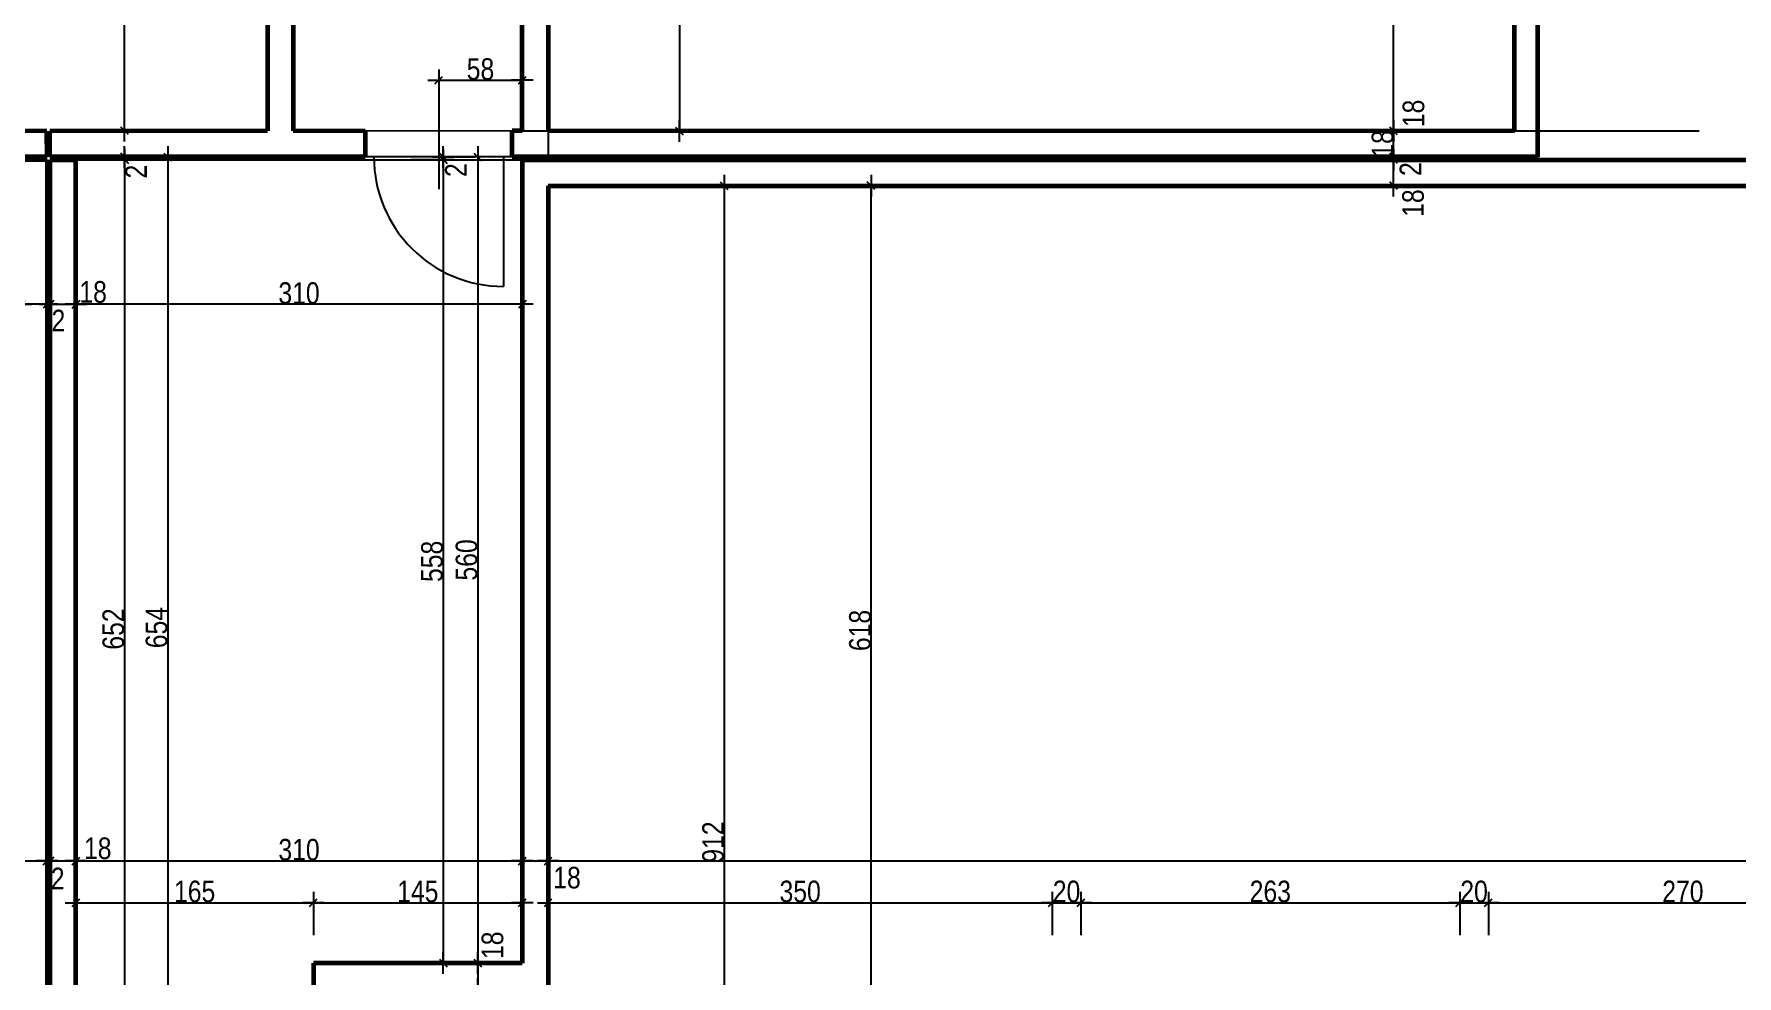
# Model space of a CAD drawing. Header units: centimetres. Extents: x -4990 to 114398, y -61489 to -12305.
# Drawn here: x 41378 to 42560, y -39585 to -38930 of the extents above; entities that cross this region are included whole.
import ezdxf

# ---------------------------------------------------------------- set-up
doc = ezdxf.new("R2010")
doc.units = ezdxf.units.CM
doc.header["$LTSCALE"] = 0.5
doc.layers.get('DEFPOINTS').update_dxf_attribs({"linetype": 'CONTINUOUS'})
for name, color, linetype in [('01_cote_gen', 4, 'CONTINUOUS'), ('01_linteaux', 2, 'CONTINUOUS'), ('AA_COTES', 2, 'CONTINUOUS')]:
    doc.layers.add(name, color=color, linetype=linetype)
doc.layers.add('01_murs_coup', color=5, linetype='CONTINUOUS', lineweight=60)
doc.styles.add('STYLE2', font='ARIALN.TTF')
doc.dimstyles.new('JB50', dxfattribs={"dimscale": 0.1, "dimtxt": 150, "dimasz": 15, "dimexe": 0.1, "dimexo": 0.1, "dimgap": 0.09, "dimtad": 1, "dimdec": 1, "dimdsep": 46, "dimtxsty": 'STYLE2', "dimblk1": 'BOND_G', "dimblk2": 'BOND_D', "dimsah": 1, "dimcen": 1.5, "dimdle": 0.01, "dimse1": 1, "dimse2": 1, "dimclrd": 4, "dimclre": 2, "dimclrt": 6, "dimazin": 2, "dimtfac": 2.333333, "dimtdec": 1, "dimtix": 1, "dimtmove": 2, "dimatfit": 3, "dimldrblk": 'BOND_G', "dimfxl": 1, "dimtolj": 1, "dimtzin": 0, "dimarcsym": 0})

# ---------------------------------------------------------------- blocks, each defined once
blk = doc.blocks.new('BOND_G')
at = {"layer": 'AA_COTES', "color": 0}
for p, q in [((0, -5), (0, 15)), ((5, 0), (-5, 0)), ((1.77, 1.77), (-1.77, -1.77))]:
    blk.add_line(p, q, dxfattribs=at)
blk = doc.blocks.new('BOND_D')
at = {"layer": 'AA_COTES', "color": 0}
for p, q in [((5, 0), (-5, 0)), ((-1.77, -1.77), (1.77, 1.77)), ((0, 5), (0, -15))]:
    blk.add_line(p, q, dxfattribs=at)
blk = doc.blocks.new('*D2667')
at = {"layer": '01_cote_gen', "color": 4, "lineweight": -2, "transparency": 16777216}
blk.add_line((42322, -39014.1), (42322, -38999.1), dxfattribs=at)
at = {"layer": 'DEFPOINTS', "color": 0}
for p in [(42322, -38997.6), (42334.9, -38997.6), (42334.9, -39015.6)]:
    blk.add_point(p, dxfattribs=at)
at = {"layer": '01_cote_gen', "color": 4, "lineweight": -2, "transparency": 16777216, "xscale": 1.5, "yscale": 1.5, "zscale": 1.5}
for name, p, rotation in [('BOND_D', (42322, -38997.6), 90), ('BOND_G', (42322, -39015.6), 270)]:
    blk.add_blockref(name, p, dxfattribs=dict(at, rotation=rotation))
at = {"layer": '01_cote_gen', "color": 6, "transparency": 16777216, "insert": (42314.4, -39006.6), "char_height": 15, "attachment_point": 5, "rotation": 90, "style": 'STYLE2'}
blk.add_mtext('\\A1;18', dxfattribs=at)
blk = doc.blocks.new('*D2668')
at = {"layer": '01_cote_gen', "color": 4, "lineweight": -2, "transparency": 16777216}
blk.add_line((42322, -38996.1), (42322, -38272.1), dxfattribs=at)
at = {"layer": 'DEFPOINTS', "color": 0}
for p in [(42322, -38270.6), (42347, -38270.6), (42347, -38997.6)]:
    blk.add_point(p, dxfattribs=at)
at = {"layer": '01_cote_gen', "color": 4, "lineweight": -2, "transparency": 16777216, "xscale": 1.5, "yscale": 1.5, "zscale": 1.5}
for name, p, rotation in [('BOND_D', (42322, -38270.6), 90), ('BOND_G', (42322, -38997.6), 270)]:
    blk.add_blockref(name, p, dxfattribs=dict(at, rotation=rotation))
at = {"layer": '01_cote_gen', "color": 6, "transparency": 16777216, "insert": (42314.5, -38634.1), "char_height": 15, "attachment_point": 5, "rotation": 90, "style": 'STYLE2'}
blk.add_mtext('\\A1;727', dxfattribs=at)
blk = doc.blocks.new('*D2829')
at = {"layer": '01_cote_gen', "color": 4, "lineweight": -2, "transparency": 16777216}
blk.add_line((41370.4, -39504.7), (41385.4, -39504.7), dxfattribs=at)
at = {"layer": 'DEFPOINTS', "color": 0}
for p in [(41386.9, -39504.7), (41368.9, -39512.7), (41386.9, -39536.2)]:
    blk.add_point(p, dxfattribs=at)
at = {"layer": '01_cote_gen', "color": 4, "lineweight": -2, "transparency": 16777216, "xscale": 1.5, "yscale": 1.5, "zscale": 1.5, "rotation": 180}
blk.add_blockref('BOND_G', (41368.9, -39504.7), dxfattribs=at)
at = {"layer": '01_cote_gen', "color": 4, "lineweight": -2, "transparency": 16777216, "xscale": 1.5, "yscale": 1.5, "zscale": 1.5}
blk.add_blockref('BOND_D', (41386.9, -39504.7), dxfattribs=at)
at = {"layer": '01_cote_gen', "color": 6, "transparency": 16777216, "insert": (41355.8, -39495.8), "char_height": 15, "attachment_point": 5, "style": 'STYLE2'}
blk.add_mtext('\\A1;18', dxfattribs=at)
blk = doc.blocks.new('*D2830')
at = {"layer": '01_cote_gen', "color": 4, "lineweight": -2, "transparency": 16777216}
for p, q in [((41385.4, -39504.7), (41383.9, -39504.7)), ((41386.9, -39504.7), (41388.9, -39504.7)), ((41390.4, -39504.7), (41391.9, -39504.7))]:
    blk.add_line(p, q, dxfattribs=at)
at = {"layer": 'DEFPOINTS', "color": 0}
for p in [(41388.9, -39504.7), (41386.9, -39536.2), (41388.9, -39536.2)]:
    blk.add_point(p, dxfattribs=at)
at = {"layer": '01_cote_gen', "color": 4, "lineweight": -2, "transparency": 16777216, "xscale": 1.5, "yscale": 1.5, "zscale": 1.5}
blk.add_blockref('BOND_G', (41386.9, -39504.7), dxfattribs=at)
at = {"layer": '01_cote_gen', "color": 4, "lineweight": -2, "transparency": 16777216, "xscale": 1.5, "yscale": 1.5, "zscale": 1.5, "rotation": 180}
blk.add_blockref('BOND_D', (41388.9, -39504.7), dxfattribs=at)
at = {"layer": '01_cote_gen', "color": 6, "transparency": 16777216, "insert": (41394.3, -39516.9), "char_height": 15, "attachment_point": 5, "style": 'STYLE2'}
blk.add_mtext('\\A1;2', dxfattribs=at)
blk = doc.blocks.new('*D2831')
at = {"layer": '01_cote_gen', "color": 4, "lineweight": -2, "transparency": 16777216}
blk.add_line((41390.4, -39504.7), (41405.4, -39504.7), dxfattribs=at)
at = {"layer": 'DEFPOINTS', "color": 0}
for p in [(41406.9, -39504.7), (41388.9, -39536.2), (41406.9, -39536.2)]:
    blk.add_point(p, dxfattribs=at)
at = {"layer": '01_cote_gen', "color": 4, "lineweight": -2, "transparency": 16777216, "xscale": 1.5, "yscale": 1.5, "zscale": 1.5, "rotation": 180}
blk.add_blockref('BOND_G', (41388.9, -39504.7), dxfattribs=at)
at = {"layer": '01_cote_gen', "color": 4, "lineweight": -2, "transparency": 16777216, "xscale": 1.5, "yscale": 1.5, "zscale": 1.5}
blk.add_blockref('BOND_D', (41406.9, -39504.7), dxfattribs=at)
at = {"layer": '01_cote_gen', "color": 6, "transparency": 16777216, "insert": (41422.1, -39496), "char_height": 15, "attachment_point": 5, "style": 'STYLE2'}
blk.add_mtext('\\A1;18', dxfattribs=at)
blk = doc.blocks.new('*D2832')
at = {"layer": '01_cote_gen', "color": 4, "lineweight": -2, "transparency": 16777216}
blk.add_line((41408.4, -39533.7), (41570.4, -39533.7), dxfattribs=at)
at = {"layer": 'DEFPOINTS', "color": 0}
for p in [(41571.9, -39533.7), (41571.9, -39556.2), (41406.9, -39565.2)]:
    blk.add_point(p, dxfattribs=at)
at = {"layer": '01_cote_gen', "color": 4, "lineweight": -2, "transparency": 16777216, "xscale": 1.5, "yscale": 1.5, "zscale": 1.5, "rotation": 180}
blk.add_blockref('BOND_G', (41406.9, -39533.7), dxfattribs=at)
at = {"layer": '01_cote_gen', "color": 4, "lineweight": -2, "transparency": 16777216, "xscale": 1.5, "yscale": 1.5, "zscale": 1.5}
blk.add_blockref('BOND_D', (41571.9, -39533.7), dxfattribs=at)
at = {"layer": '01_cote_gen', "color": 6, "transparency": 16777216, "insert": (41489.4, -39526), "char_height": 15, "attachment_point": 5, "style": 'STYLE2'}
blk.add_mtext('\\A1;165', dxfattribs=at)
blk = doc.blocks.new('*D2834')
at = {"layer": '01_cote_gen', "color": 4, "lineweight": -2, "transparency": 16777216}
blk.add_line((42423.4, -38863.9), (44284.3, -38863.9), dxfattribs=at)
at = {"layer": 'DEFPOINTS', "color": 0}
for p in [(44285.8, -38863.9), (42421.9, -38885.7), (44285.8, -39017.6)]:
    blk.add_point(p, dxfattribs=at)
at = {"layer": '01_cote_gen', "color": 4, "lineweight": -2, "transparency": 16777216, "xscale": 1.5, "yscale": 1.5, "zscale": 1.5, "rotation": 180}
blk.add_blockref('BOND_G', (42421.9, -38863.9), dxfattribs=at)
at = {"layer": '01_cote_gen', "color": 4, "lineweight": -2, "transparency": 16777216, "xscale": 1.5, "yscale": 1.5, "zscale": 1.5}
blk.add_blockref('BOND_D', (44285.8, -38863.9), dxfattribs=at)
at = {"layer": '01_cote_gen', "color": 6, "transparency": 16777216, "insert": (43353.9, -38856.2), "char_height": 15, "attachment_point": 5, "style": 'STYLE2'}
blk.add_mtext('\\A1;1864', dxfattribs=at)
blk = doc.blocks.new('*D2838')
at = {"layer": '01_cote_gen', "color": 4, "lineweight": -2, "transparency": 16777216}
for p, q in [((41385.4, -39118), (41383.9, -39118)), ((41386.9, -39118), (41388.9, -39118)), ((41390.4, -39118), (41391.9, -39118))]:
    blk.add_line(p, q, dxfattribs=at)
at = {"layer": 'DEFPOINTS', "color": 0}
for p in [(41388.9, -39118), (41386.9, -39130.7), (41388.9, -39130.7)]:
    blk.add_point(p, dxfattribs=at)
at = {"layer": '01_cote_gen', "color": 4, "lineweight": -2, "transparency": 16777216, "xscale": 1.5, "yscale": 1.5, "zscale": 1.5}
blk.add_blockref('BOND_G', (41386.9, -39118), dxfattribs=at)
at = {"layer": '01_cote_gen', "color": 4, "lineweight": -2, "transparency": 16777216, "xscale": 1.5, "yscale": 1.5, "zscale": 1.5, "rotation": 180}
blk.add_blockref('BOND_D', (41388.9, -39118), dxfattribs=at)
at = {"layer": '01_cote_gen', "color": 6, "transparency": 16777216, "insert": (41394.8, -39129.3), "char_height": 15, "attachment_point": 5, "style": 'STYLE2'}
blk.add_mtext('\\A1;2', dxfattribs=at)
blk = doc.blocks.new('*D2839')
at = {"layer": '01_cote_gen', "color": 4, "lineweight": -2, "transparency": 16777216}
blk.add_line((41390.4, -39118), (41405.4, -39118), dxfattribs=at)
at = {"layer": 'DEFPOINTS', "color": 0}
for p in [(41406.9, -39118), (41388.9, -39129.7), (41406.9, -39129.7)]:
    blk.add_point(p, dxfattribs=at)
at = {"layer": '01_cote_gen', "color": 4, "lineweight": -2, "transparency": 16777216, "xscale": 1.5, "yscale": 1.5, "zscale": 1.5, "rotation": 180}
blk.add_blockref('BOND_G', (41388.9, -39118), dxfattribs=at)
at = {"layer": '01_cote_gen', "color": 4, "lineweight": -2, "transparency": 16777216, "xscale": 1.5, "yscale": 1.5, "zscale": 1.5}
blk.add_blockref('BOND_D', (41406.9, -39118), dxfattribs=at)
at = {"layer": '01_cote_gen', "color": 6, "transparency": 16777216, "insert": (41418.9, -39109.5), "char_height": 15, "attachment_point": 5, "style": 'STYLE2'}
blk.add_mtext('\\A1;18', dxfattribs=at)
blk = doc.blocks.new('*D2843')
at = {"layer": '01_cote_gen', "color": 4, "lineweight": -2, "transparency": 16777216}
blk.add_line((41385.4, -39118), (41370.4, -39118), dxfattribs=at)
at = {"layer": 'DEFPOINTS', "color": 0}
for p in [(41368.9, -39095.5), (41386.9, -39089.8), (41368.9, -39118)]:
    blk.add_point(p, dxfattribs=at)
at = {"layer": '01_cote_gen', "color": 4, "lineweight": -2, "transparency": 16777216, "xscale": 1.5, "yscale": 1.5, "zscale": 1.5, "rotation": 180}
blk.add_blockref('BOND_D', (41368.9, -39118), dxfattribs=at)
at = {"layer": '01_cote_gen', "color": 4, "lineweight": -2, "transparency": 16777216, "xscale": 1.5, "yscale": 1.5, "zscale": 1.5}
blk.add_blockref('BOND_G', (41386.9, -39118), dxfattribs=at)
at = {"layer": '01_cote_gen', "color": 6, "transparency": 16777216, "insert": (41356.9, -39108.6), "char_height": 15, "attachment_point": 5, "style": 'STYLE2'}
blk.add_mtext('\\A1;18', dxfattribs=at)
blk = doc.blocks.new('*D2844')
at = {"layer": '01_cote_gen', "color": 4, "lineweight": -2, "transparency": 16777216}
blk.add_line((41715.4, -39118), (41408.4, -39118), dxfattribs=at)
at = {"layer": 'DEFPOINTS', "color": 0}
for p in [(41716.9, -39017.6), (41406.9, -39044.3), (41406.9, -39118)]:
    blk.add_point(p, dxfattribs=at)
at = {"layer": '01_cote_gen', "color": 4, "lineweight": -2, "transparency": 16777216, "xscale": 1.5, "yscale": 1.5, "zscale": 1.5, "rotation": 180}
blk.add_blockref('BOND_D', (41406.9, -39118), dxfattribs=at)
at = {"layer": '01_cote_gen', "color": 4, "lineweight": -2, "transparency": 16777216, "xscale": 1.5, "yscale": 1.5, "zscale": 1.5}
blk.add_blockref('BOND_G', (41716.9, -39118), dxfattribs=at)
at = {"layer": '01_cote_gen', "color": 6, "transparency": 16777216, "insert": (41561.9, -39110.3), "char_height": 15, "attachment_point": 5, "style": 'STYLE2'}
blk.add_mtext('\\A1;310', dxfattribs=at)
blk = doc.blocks.new('*D2847')
at = {"layer": '01_cote_gen', "color": 4, "lineweight": -2, "transparency": 16777216}
blk.add_line((41573.4, -39533.7), (41715.4, -39533.7), dxfattribs=at)
at = {"layer": 'DEFPOINTS', "color": 0}
for p in [(41716.9, -39533.7), (41571.9, -39550.3), (41716.9, -39550.3)]:
    blk.add_point(p, dxfattribs=at)
at = {"layer": '01_cote_gen', "color": 4, "lineweight": -2, "transparency": 16777216, "xscale": 1.5, "yscale": 1.5, "zscale": 1.5, "rotation": 180}
blk.add_blockref('BOND_G', (41571.9, -39533.7), dxfattribs=at)
at = {"layer": '01_cote_gen', "color": 4, "lineweight": -2, "transparency": 16777216, "xscale": 1.5, "yscale": 1.5, "zscale": 1.5}
blk.add_blockref('BOND_D', (41716.9, -39533.7), dxfattribs=at)
at = {"layer": '01_cote_gen', "color": 6, "transparency": 16777216, "insert": (41644.4, -39526), "char_height": 15, "attachment_point": 5, "style": 'STYLE2'}
blk.add_mtext('\\A1;145', dxfattribs=at)
blk = doc.blocks.new('*D2848')
at = {"layer": '01_cote_gen', "color": 4, "lineweight": -2, "transparency": 16777216}
blk.add_line((41408.4, -39504.7), (41715.4, -39504.7), dxfattribs=at)
at = {"layer": 'DEFPOINTS', "color": 0}
for p in [(41406.9, -39501.6), (41716.9, -39501.6), (41716.9, -39504.7)]:
    blk.add_point(p, dxfattribs=at)
at = {"layer": '01_cote_gen', "color": 4, "lineweight": -2, "transparency": 16777216, "xscale": 1.5, "yscale": 1.5, "zscale": 1.5, "rotation": 180}
blk.add_blockref('BOND_G', (41406.9, -39504.7), dxfattribs=at)
at = {"layer": '01_cote_gen', "color": 4, "lineweight": -2, "transparency": 16777216, "xscale": 1.5, "yscale": 1.5, "zscale": 1.5}
blk.add_blockref('BOND_D', (41716.9, -39504.7), dxfattribs=at)
at = {"layer": '01_cote_gen', "color": 6, "transparency": 16777216, "insert": (41561.9, -39497), "char_height": 15, "attachment_point": 5, "style": 'STYLE2'}
blk.add_mtext('\\A1;310', dxfattribs=at)
blk = doc.blocks.new('*D2849')
at = {"layer": '01_cote_gen', "color": 4, "lineweight": -2, "transparency": 16777216}
blk.add_line((41718.4, -39504.7), (41733.4, -39504.7), dxfattribs=at)
at = {"layer": 'DEFPOINTS', "color": 0}
for p in [(41734.9, -39504.7), (41716.9, -39512.2), (41734.9, -39512.2)]:
    blk.add_point(p, dxfattribs=at)
at = {"layer": '01_cote_gen', "color": 4, "lineweight": -2, "transparency": 16777216, "xscale": 1.5, "yscale": 1.5, "zscale": 1.5, "rotation": 180}
blk.add_blockref('BOND_G', (41716.9, -39504.7), dxfattribs=at)
at = {"layer": '01_cote_gen', "color": 4, "lineweight": -2, "transparency": 16777216, "xscale": 1.5, "yscale": 1.5, "zscale": 1.5}
blk.add_blockref('BOND_D', (41734.9, -39504.7), dxfattribs=at)
at = {"layer": '01_cote_gen', "color": 6, "transparency": 16777216, "insert": (41748, -39516.4), "char_height": 15, "attachment_point": 5, "style": 'STYLE2'}
blk.add_mtext('\\A1;18', dxfattribs=at)
blk = doc.blocks.new('*D2850')
at = {"layer": '01_cote_gen', "color": 4, "lineweight": -2, "transparency": 16777216}
blk.add_line((41736.4, -39533.7), (42083.4, -39533.7), dxfattribs=at)
at = {"layer": 'DEFPOINTS', "color": 0}
for p in [(42084.9, -39533.7), (42084.9, -39554.8), (41734.9, -39591.6)]:
    blk.add_point(p, dxfattribs=at)
at = {"layer": '01_cote_gen', "color": 4, "lineweight": -2, "transparency": 16777216, "xscale": 1.5, "yscale": 1.5, "zscale": 1.5, "rotation": 180}
blk.add_blockref('BOND_G', (41734.9, -39533.7), dxfattribs=at)
at = {"layer": '01_cote_gen', "color": 4, "lineweight": -2, "transparency": 16777216, "xscale": 1.5, "yscale": 1.5, "zscale": 1.5}
blk.add_blockref('BOND_D', (42084.9, -39533.7), dxfattribs=at)
at = {"layer": '01_cote_gen', "color": 6, "transparency": 16777216, "insert": (41909.9, -39526), "char_height": 15, "attachment_point": 5, "style": 'STYLE2'}
blk.add_mtext('\\A1;350', dxfattribs=at)
blk = doc.blocks.new('*D2851')
at = {"layer": '01_cote_gen', "color": 4, "lineweight": -2, "transparency": 16777216}
blk.add_line((42086.4, -39533.7), (42103.4, -39533.7), dxfattribs=at)
at = {"layer": 'DEFPOINTS', "color": 0}
for p in [(42104.9, -39533.7), (42084.9, -39554.8), (42104.9, -39554.8)]:
    blk.add_point(p, dxfattribs=at)
at = {"layer": '01_cote_gen', "color": 4, "lineweight": -2, "transparency": 16777216, "xscale": 1.5, "yscale": 1.5, "zscale": 1.5, "rotation": 180}
blk.add_blockref('BOND_G', (42084.9, -39533.7), dxfattribs=at)
at = {"layer": '01_cote_gen', "color": 4, "lineweight": -2, "transparency": 16777216, "xscale": 1.5, "yscale": 1.5, "zscale": 1.5}
blk.add_blockref('BOND_D', (42104.9, -39533.7), dxfattribs=at)
at = {"layer": '01_cote_gen', "color": 6, "transparency": 16777216, "insert": (42094.9, -39526), "char_height": 15, "attachment_point": 5, "style": 'STYLE2'}
blk.add_mtext('\\A1;20', dxfattribs=at)
blk = doc.blocks.new('*D2852')
at = {"layer": '01_cote_gen', "color": 4, "lineweight": -2, "transparency": 16777216}
blk.add_line((42106.4, -39533.7), (42366.4, -39533.7), dxfattribs=at)
at = {"layer": 'DEFPOINTS', "color": 0}
for p in [(42367.9, -39533.7), (42104.9, -39554.8), (42367.9, -39554.8)]:
    blk.add_point(p, dxfattribs=at)
at = {"layer": '01_cote_gen', "color": 4, "lineweight": -2, "transparency": 16777216, "xscale": 1.5, "yscale": 1.5, "zscale": 1.5, "rotation": 180}
blk.add_blockref('BOND_G', (42104.9, -39533.7), dxfattribs=at)
at = {"layer": '01_cote_gen', "color": 4, "lineweight": -2, "transparency": 16777216, "xscale": 1.5, "yscale": 1.5, "zscale": 1.5}
blk.add_blockref('BOND_D', (42367.9, -39533.7), dxfattribs=at)
at = {"layer": '01_cote_gen', "color": 6, "transparency": 16777216, "insert": (42236.4, -39526), "char_height": 15, "attachment_point": 5, "style": 'STYLE2'}
blk.add_mtext('\\A1;263', dxfattribs=at)
blk = doc.blocks.new('*D2853')
at = {"layer": '01_cote_gen', "color": 4, "lineweight": -2, "transparency": 16777216}
blk.add_line((42369.4, -39533.7), (42386.4, -39533.7), dxfattribs=at)
at = {"layer": 'DEFPOINTS', "color": 0}
for p in [(42387.9, -39533.7), (42367.9, -39554.8), (42387.9, -39554.8)]:
    blk.add_point(p, dxfattribs=at)
at = {"layer": '01_cote_gen', "color": 4, "lineweight": -2, "transparency": 16777216, "xscale": 1.5, "yscale": 1.5, "zscale": 1.5, "rotation": 180}
blk.add_blockref('BOND_G', (42367.9, -39533.7), dxfattribs=at)
at = {"layer": '01_cote_gen', "color": 4, "lineweight": -2, "transparency": 16777216, "xscale": 1.5, "yscale": 1.5, "zscale": 1.5}
blk.add_blockref('BOND_D', (42387.9, -39533.7), dxfattribs=at)
at = {"layer": '01_cote_gen', "color": 6, "transparency": 16777216, "insert": (42377.9, -39526), "char_height": 15, "attachment_point": 5, "style": 'STYLE2'}
blk.add_mtext('\\A1;20', dxfattribs=at)
blk = doc.blocks.new('*D2854')
at = {"layer": '01_cote_gen', "color": 4, "lineweight": -2, "transparency": 16777216}
blk.add_line((42389.4, -39533.7), (42656.4, -39533.7), dxfattribs=at)
at = {"layer": 'DEFPOINTS', "color": 0}
for p in [(42657.9, -39533.7), (42387.9, -39554.8), (42657.9, -39555.6)]:
    blk.add_point(p, dxfattribs=at)
at = {"layer": '01_cote_gen', "color": 4, "lineweight": -2, "transparency": 16777216, "xscale": 1.5, "yscale": 1.5, "zscale": 1.5, "rotation": 180}
blk.add_blockref('BOND_G', (42387.9, -39533.7), dxfattribs=at)
at = {"layer": '01_cote_gen', "color": 4, "lineweight": -2, "transparency": 16777216, "xscale": 1.5, "yscale": 1.5, "zscale": 1.5}
blk.add_blockref('BOND_D', (42657.9, -39533.7), dxfattribs=at)
at = {"layer": '01_cote_gen', "color": 6, "transparency": 16777216, "insert": (42522.9, -39526), "char_height": 15, "attachment_point": 5, "style": 'STYLE2'}
blk.add_mtext('\\A1;270', dxfattribs=at)
blk = doc.blocks.new('*D2868')
at = {"layer": '01_cote_gen', "color": 4, "lineweight": -2, "transparency": 16777216}
blk.add_line((41660.4, -38962.3), (41715.4, -38962.3), dxfattribs=at)
at = {"layer": 'DEFPOINTS', "color": 0}
for p in [(41716.9, -38962.3), (41658.9, -39015.3), (41716.9, -39015.3)]:
    blk.add_point(p, dxfattribs=at)
at = {"layer": '01_cote_gen', "color": 4, "lineweight": -2, "transparency": 16777216, "xscale": 1.5, "yscale": 1.5, "zscale": 1.5, "rotation": 180}
blk.add_blockref('BOND_G', (41658.9, -38962.3), dxfattribs=at)
at = {"layer": '01_cote_gen', "color": 4, "lineweight": -2, "transparency": 16777216, "xscale": 1.5, "yscale": 1.5, "zscale": 1.5}
blk.add_blockref('BOND_D', (41716.9, -38962.3), dxfattribs=at)
at = {"layer": '01_cote_gen', "color": 6, "transparency": 16777216, "insert": (41687.9, -38954.7), "char_height": 15, "attachment_point": 5, "style": 'STYLE2'}
blk.add_mtext('\\A1;58', dxfattribs=at)
blk = doc.blocks.new('*D2871')
at = {"layer": '01_cote_gen', "color": 4, "lineweight": -2, "transparency": 16777216}
blk.add_line((41736.4, -39504.7), (44094.4, -39504.7), dxfattribs=at)
at = {"layer": 'DEFPOINTS', "color": 0}
for p in [(41734.9, -39465.9), (44095.9, -39465.9), (44095.9, -39504.7)]:
    blk.add_point(p, dxfattribs=at)
at = {"layer": '01_cote_gen', "color": 4, "lineweight": -2, "transparency": 16777216, "xscale": 1.5, "yscale": 1.5, "zscale": 1.5, "rotation": 180}
blk.add_blockref('BOND_G', (41734.9, -39504.7), dxfattribs=at)
at = {"layer": '01_cote_gen', "color": 4, "lineweight": -2, "transparency": 16777216, "xscale": 1.5, "yscale": 1.5, "zscale": 1.5}
blk.add_blockref('BOND_D', (44095.9, -39504.7), dxfattribs=at)
at = {"layer": '01_cote_gen', "color": 6, "transparency": 16777216, "insert": (42915.4, -39497), "char_height": 15, "attachment_point": 5, "style": 'STYLE2'}
blk.add_mtext('\\A1;2361', dxfattribs=at)
blk = doc.blocks.new('*D2999')
at = {"layer": '01_cote_gen', "color": 4, "lineweight": -2, "transparency": 16777216}
blk.add_line((41857.1, -39037.1), (41857.1, -39946.1), dxfattribs=at)
at = {"layer": 'DEFPOINTS', "color": 0}
for p in [(41804.3, -39035.6), (41734.9, -39947.6), (41857.1, -39947.6)]:
    blk.add_point(p, dxfattribs=at)
at = {"layer": '01_cote_gen', "color": 4, "lineweight": -2, "transparency": 16777216, "xscale": 1.5, "yscale": 1.5, "zscale": 1.5}
for name, p, rotation in [('BOND_G', (41857.1, -39035.6), 90), ('BOND_D', (41857.1, -39947.6), 270)]:
    blk.add_blockref(name, p, dxfattribs=dict(at, rotation=rotation))
at = {"layer": '01_cote_gen', "color": 6, "transparency": 16777216, "insert": (41849.5, -39491.6), "char_height": 15, "attachment_point": 5, "rotation": 90, "style": 'STYLE2'}
blk.add_mtext('\\A1;912', dxfattribs=at)
blk = doc.blocks.new('*D3020')
at = {"layer": '01_cote_gen', "color": 4, "lineweight": -2, "transparency": 16777216}
blk.add_line((41959.2, -39652.1), (41959.2, -39037.1), dxfattribs=at)
at = {"layer": 'DEFPOINTS', "color": 0}
for p in [(41959.2, -39035.6), (42074.2, -39035.6), (42104.9, -39653.6)]:
    blk.add_point(p, dxfattribs=at)
at = {"layer": '01_cote_gen', "color": 4, "lineweight": -2, "transparency": 16777216, "xscale": 1.5, "yscale": 1.5, "zscale": 1.5}
for name, p, rotation in [('BOND_D', (41959.2, -39035.6), 90), ('BOND_G', (41959.2, -39653.6), 270)]:
    blk.add_blockref(name, p, dxfattribs=dict(at, rotation=rotation))
at = {"layer": '01_cote_gen', "color": 6, "transparency": 16777216, "insert": (41951.5, -39344.6), "char_height": 15, "attachment_point": 5, "rotation": 90, "style": 'STYLE2'}
blk.add_mtext('\\A1;618', dxfattribs=at)
blk = doc.blocks.new('*D3022')
at = {"layer": '01_cote_gen', "color": 4, "lineweight": -2, "transparency": 16777216}
for p, q in [((42769.1, -39014.1), (42769.1, -39012.6)), ((42769.1, -39015.6), (42769.1, -39017.6)), ((42769.1, -39019.1), (42769.1, -39020.6))]:
    blk.add_line(p, q, dxfattribs=at)
at = {"layer": 'DEFPOINTS', "color": 0}
for p in [(42421.9, -39015.6), (42421.9, -39017.6), (42769.1, -39017.6)]:
    blk.add_point(p, dxfattribs=at)
at = {"layer": '01_cote_gen', "color": 4, "lineweight": -2, "transparency": 16777216, "xscale": 1.5, "yscale": 1.5, "zscale": 1.5}
for name, p, rotation in [('BOND_G', (42769.1, -39015.6), 270), ('BOND_D', (42769.1, -39017.6), 90)]:
    blk.add_blockref(name, p, dxfattribs=dict(at, rotation=rotation))
at = {"layer": '01_cote_gen', "color": 6, "transparency": 16777216, "insert": (42761.6, -39024.3), "char_height": 15, "attachment_point": 5, "rotation": 90, "style": 'STYLE2'}
blk.add_mtext('\\A1;2', dxfattribs=at)
blk = doc.blocks.new('*D3058')
at = {"layer": '01_cote_gen', "color": 4, "lineweight": -2, "transparency": 16777216}
for p, q in [((41440.7, -39014.1), (41440.7, -39012.6)), ((41440.7, -39015.6), (41440.7, -39017.6)), ((41440.7, -39019.1), (41440.7, -39020.6))]:
    blk.add_line(p, q, dxfattribs=at)
at = {"layer": 'DEFPOINTS', "color": 0}
for p in [(41434.1, -39015.6), (41434.1, -39017.6), (41440.7, -39017.6)]:
    blk.add_point(p, dxfattribs=at)
at = {"layer": '01_cote_gen', "color": 4, "lineweight": -2, "transparency": 16777216, "xscale": 1.5, "yscale": 1.5, "zscale": 1.5}
for name, p, rotation in [('BOND_G', (41440.7, -39015.6), 270), ('BOND_D', (41440.7, -39017.6), 90)]:
    blk.add_blockref(name, p, dxfattribs=dict(at, rotation=rotation))
at = {"layer": '01_cote_gen', "color": 6, "transparency": 16777216, "insert": (41448.7, -39025.8), "char_height": 15, "attachment_point": 5, "rotation": 90, "style": 'STYLE2'}
blk.add_mtext('\\A1;2', dxfattribs=at)
blk = doc.blocks.new('*D3059')
at = {"layer": '01_cote_gen', "color": 4, "lineweight": -2, "transparency": 16777216}
blk.add_line((41440.7, -39019.1), (41440.7, -39668.1), dxfattribs=at)
at = {"layer": 'DEFPOINTS', "color": 0}
for p in [(41450.1, -39017.6), (41419.1, -39669.6), (41440.7, -39669.6)]:
    blk.add_point(p, dxfattribs=at)
at = {"layer": '01_cote_gen', "color": 4, "lineweight": -2, "transparency": 16777216, "xscale": 1.5, "yscale": 1.5, "zscale": 1.5}
for name, p, rotation in [('BOND_G', (41440.7, -39017.6), 90), ('BOND_D', (41440.7, -39669.6), 270)]:
    blk.add_blockref(name, p, dxfattribs=dict(at, rotation=rotation))
at = {"layer": '01_cote_gen', "color": 6, "transparency": 16777216, "insert": (41433, -39343.6), "char_height": 15, "attachment_point": 5, "rotation": 90, "style": 'STYLE2'}
blk.add_mtext('\\A1;652', dxfattribs=at)
blk = doc.blocks.new('*D3060')
at = {"layer": '01_cote_gen', "color": 4, "lineweight": -2, "transparency": 16777216}
blk.add_line((41470.7, -39017.1), (41470.7, -39668.1), dxfattribs=at)
at = {"layer": 'DEFPOINTS', "color": 0}
for p in [(41484.8, -39015.6), (41434.6, -39669.6), (41470.7, -39669.6)]:
    blk.add_point(p, dxfattribs=at)
at = {"layer": '01_cote_gen', "color": 4, "lineweight": -2, "transparency": 16777216, "xscale": 1.5, "yscale": 1.5, "zscale": 1.5}
for name, p, rotation in [('BOND_G', (41470.7, -39015.6), 90), ('BOND_D', (41470.7, -39669.6), 270)]:
    blk.add_blockref(name, p, dxfattribs=dict(at, rotation=rotation))
at = {"layer": '01_cote_gen', "color": 6, "transparency": 16777216, "insert": (41463, -39342.6), "char_height": 15, "attachment_point": 5, "rotation": 90, "style": 'STYLE2'}
blk.add_mtext('\\A1;654', dxfattribs=at)
blk = doc.blocks.new('*D3065')
at = {"layer": '01_cote_gen', "color": 4, "lineweight": -2, "transparency": 16777216}
blk.add_line((41686, -39577.1), (41686, -39592.1), dxfattribs=at)
at = {"layer": 'DEFPOINTS', "color": 0}
for p in [(41702.6, -39575.6), (41686, -39593.6), (41702.6, -39593.6)]:
    blk.add_point(p, dxfattribs=at)
at = {"layer": '01_cote_gen', "color": 4, "lineweight": -2, "transparency": 16777216, "xscale": 1.5, "yscale": 1.5, "zscale": 1.5}
for name, p, rotation in [('BOND_G', (41686, -39575.6), 90), ('BOND_D', (41686, -39593.6), 270)]:
    blk.add_blockref(name, p, dxfattribs=dict(at, rotation=rotation))
at = {"layer": '01_cote_gen', "color": 6, "transparency": 16777216, "insert": (41696.3, -39563.3), "char_height": 15, "attachment_point": 5, "rotation": 90, "style": 'STYLE2'}
blk.add_mtext('\\A1;18', dxfattribs=at)
blk = doc.blocks.new('*D3068')
at = {"layer": '01_cote_gen', "color": 4, "lineweight": -2, "transparency": 16777216}
blk.add_line((41686, -39017.1), (41686, -39574.1), dxfattribs=at)
at = {"layer": 'DEFPOINTS', "color": 0}
for p in [(41677.8, -39015.6), (41647.5, -39575.6), (41686, -39575.6)]:
    blk.add_point(p, dxfattribs=at)
at = {"layer": '01_cote_gen', "color": 4, "lineweight": -2, "transparency": 16777216, "xscale": 1.5, "yscale": 1.5, "zscale": 1.5}
for name, p, rotation in [('BOND_G', (41686, -39015.6), 90), ('BOND_D', (41686, -39575.6), 270)]:
    blk.add_blockref(name, p, dxfattribs=dict(at, rotation=rotation))
at = {"layer": '01_cote_gen', "color": 6, "transparency": 16777216, "insert": (41678.3, -39295.6), "char_height": 15, "attachment_point": 5, "rotation": 90, "style": 'STYLE2'}
blk.add_mtext('\\A1;560', dxfattribs=at)
blk = doc.blocks.new('*D3069')
at = {"layer": '01_cote_gen', "color": 4, "lineweight": -2, "transparency": 16777216}
for p, q in [((41662, -39014.1), (41662, -39012.6)), ((41662, -39015.6), (41662, -39017.6)), ((41662, -39019.1), (41662, -39020.6))]:
    blk.add_line(p, q, dxfattribs=at)
at = {"layer": 'DEFPOINTS', "color": 0}
for p in [(41646.6, -39015.6), (41646.6, -39017.6), (41662, -39017.6)]:
    blk.add_point(p, dxfattribs=at)
at = {"layer": '01_cote_gen', "color": 4, "lineweight": -2, "transparency": 16777216, "xscale": 1.5, "yscale": 1.5, "zscale": 1.5}
for name, p, rotation in [('BOND_G', (41662, -39015.6), 270), ('BOND_D', (41662, -39017.6), 90)]:
    blk.add_blockref(name, p, dxfattribs=dict(at, rotation=rotation))
at = {"layer": '01_cote_gen', "color": 6, "transparency": 16777216, "insert": (41670.8, -39024.8), "char_height": 15, "attachment_point": 5, "rotation": 90, "style": 'STYLE2'}
blk.add_mtext('\\A1;2', dxfattribs=at)
blk = doc.blocks.new('*D3070')
at = {"layer": '01_cote_gen', "color": 4, "lineweight": -2, "transparency": 16777216}
blk.add_line((41662, -39019.1), (41662, -39574.1), dxfattribs=at)
at = {"layer": 'DEFPOINTS', "color": 0}
for p in [(41643.8, -39017.6), (41644.4, -39575.6), (41662, -39575.6)]:
    blk.add_point(p, dxfattribs=at)
at = {"layer": '01_cote_gen', "color": 4, "lineweight": -2, "transparency": 16777216, "xscale": 1.5, "yscale": 1.5, "zscale": 1.5}
for name, p, rotation in [('BOND_G', (41662, -39017.6), 90), ('BOND_D', (41662, -39575.6), 270)]:
    blk.add_blockref(name, p, dxfattribs=dict(at, rotation=rotation))
at = {"layer": '01_cote_gen', "color": 6, "transparency": 16777216, "insert": (41654.3, -39296.6), "char_height": 15, "attachment_point": 5, "rotation": 90, "style": 'STYLE2'}
blk.add_mtext('\\A1;558', dxfattribs=at)
blk = doc.blocks.new('*D3086')
at = {"layer": '01_cote_gen', "color": 4, "lineweight": -2, "transparency": 16777216}
blk.add_line((41440.7, -38996), (41440.7, -38750), dxfattribs=at)
at = {"layer": 'DEFPOINTS', "color": 0}
for p in [(41440.7, -38748.5), (41539.9, -38748.5), (41539.9, -38997.5)]:
    blk.add_point(p, dxfattribs=at)
at = {"layer": '01_cote_gen', "color": 4, "lineweight": -2, "transparency": 16777216, "xscale": 1.5, "yscale": 1.5, "zscale": 1.5}
for name, p, rotation in [('BOND_D', (41440.7, -38748.5), 90), ('BOND_G', (41440.7, -38997.5), 270)]:
    blk.add_blockref(name, p, dxfattribs=dict(at, rotation=rotation))
at = {"layer": '01_cote_gen', "color": 6, "transparency": 16777216, "insert": (41433, -38873), "char_height": 15, "attachment_point": 5, "rotation": 90, "style": 'STYLE2'}
blk.add_mtext('\\A1;249', dxfattribs=at)
blk = doc.blocks.new('*D3101')
at = {"layer": '01_cote_gen', "color": 4, "lineweight": -2, "transparency": 16777216}
blk.add_line((42322, -39034.1), (42322, -39019.1), dxfattribs=at)
at = {"layer": 'DEFPOINTS', "color": 0}
for p in [(42322, -39017.6), (42370.2, -39017.6), (42370.2, -39035.6)]:
    blk.add_point(p, dxfattribs=at)
at = {"layer": '01_cote_gen', "color": 4, "lineweight": -2, "transparency": 16777216, "xscale": 1.5, "yscale": 1.5, "zscale": 1.5}
for name, p, rotation in [('BOND_D', (42322, -39017.6), 90), ('BOND_G', (42322, -39035.6), 270)]:
    blk.add_blockref(name, p, dxfattribs=dict(at, rotation=rotation))
at = {"layer": '01_cote_gen', "color": 6, "transparency": 16777216, "insert": (42335.6, -39047.7), "char_height": 15, "attachment_point": 5, "rotation": 90, "style": 'STYLE2'}
blk.add_mtext('\\A1;18', dxfattribs=at)
blk = doc.blocks.new('*D3102')
at = {"layer": '01_cote_gen', "color": 4, "lineweight": -2, "transparency": 16777216}
for p, q in [((42322, -39014.1), (42322, -39012.6)), ((42322, -39015.6), (42322, -39017.6)), ((42322, -39019.1), (42322, -39020.6))]:
    blk.add_line(p, q, dxfattribs=at)
at = {"layer": 'DEFPOINTS', "color": 0}
for p in [(42322, -39017.6), (42363.5, -39015.6), (42363.5, -39017.6)]:
    blk.add_point(p, dxfattribs=at)
at = {"layer": '01_cote_gen', "color": 4, "lineweight": -2, "transparency": 16777216, "xscale": 1.5, "yscale": 1.5, "zscale": 1.5}
for name, p, rotation in [('BOND_G', (42322, -39015.6), 270), ('BOND_D', (42322, -39017.6), 90)]:
    blk.add_blockref(name, p, dxfattribs=dict(at, rotation=rotation))
at = {"layer": '01_cote_gen', "color": 6, "transparency": 16777216, "insert": (42333.7, -39024.1), "char_height": 15, "attachment_point": 5, "rotation": 90, "style": 'STYLE2'}
blk.add_mtext('\\A1;2', dxfattribs=at)
blk = doc.blocks.new('*D3103')
at = {"layer": '01_cote_gen', "color": 4, "lineweight": -2, "transparency": 16777216}
blk.add_line((42322, -39014.1), (42322, -38999.1), dxfattribs=at)
at = {"layer": 'DEFPOINTS', "color": 0}
for p in [(42322, -38997.6), (42335.2, -38997.6), (42335.2, -39015.6)]:
    blk.add_point(p, dxfattribs=at)
at = {"layer": '01_cote_gen', "color": 4, "lineweight": -2, "transparency": 16777216, "xscale": 1.5, "yscale": 1.5, "zscale": 1.5}
for name, p, rotation in [('BOND_D', (42322, -38997.6), 90), ('BOND_G', (42322, -39015.6), 270)]:
    blk.add_blockref(name, p, dxfattribs=dict(at, rotation=rotation))
at = {"layer": '01_cote_gen', "color": 6, "transparency": 16777216, "insert": (42335.9, -38985.4), "char_height": 15, "attachment_point": 5, "rotation": 90, "style": 'STYLE2'}
blk.add_mtext('\\A1;18', dxfattribs=at)
blk = doc.blocks.new('*D3106')
at = {"layer": '01_cote_gen', "color": 4, "lineweight": -2, "transparency": 16777216}
blk.add_line((41826, -38656.1), (41826, -38996.1), dxfattribs=at)
at = {"layer": 'DEFPOINTS', "color": 0}
for p in [(41818.5, -38654.6), (41818.5, -38997.6), (41826, -38997.6)]:
    blk.add_point(p, dxfattribs=at)
at = {"layer": '01_cote_gen', "color": 4, "lineweight": -2, "transparency": 16777216, "xscale": 1.5, "yscale": 1.5, "zscale": 1.5}
for name, p, rotation in [('BOND_G', (41826, -38654.6), 90), ('BOND_D', (41826, -38997.6), 270)]:
    blk.add_blockref(name, p, dxfattribs=dict(at, rotation=rotation))
at = {"layer": '01_cote_gen', "color": 6, "transparency": 16777216, "insert": (41818.3, -38803.7), "char_height": 15, "attachment_point": 5, "rotation": 90, "style": 'STYLE2'}
blk.add_mtext('\\A1;343.1', dxfattribs=at)

msp = doc.modelspace()

# ---------------------------------------------------------------- linework, layer by layer
at = {"layer": '01_cote_gen'}
for p, q in [((41716.885, -38997.546), (42534.12, -38997.546)), ((41734.885, -38997.614), (41734.885, -39015.616)), ((42421.901, -39015.616), (42421.901, -39017.616))]:
    msp.add_line(p, q, dxfattribs=at)
at = {"layer": '01_linteaux'}
for p, q in [((41658.886, -38975.215), (41658.886, -39038.026)), ((41709.885, -38997.546), (41607.886, -38997.626)), ((41406.882, -39017.616), (41716.88, -39017.616)), ((41709.885, -39015.616), (41607.888, -39015.626)), ((41703.884, -39015.621), (41703.884, -39105.618))]:
    msp.add_line(p, q, dxfattribs=at)
msp.add_arc((41703.884, -39015.621), 89.997, 179.99948, 269.999465, dxfattribs=at)
at = {"layer": '01_murs_coup'}
for p, q in [((41716.885, -38997.546), (41716.885, -38705.553)), ((41734.885, -38705.552), (41734.885, -38997.614)), ((41539.89, -38748.543), (41539.89, -38997.546)), ((41557.89, -38764.543), (41557.89, -38997.546)), ((42405.884, -38997.616), (42405.884, -38850.574)), ((42421.884, -38850.574), (42421.901, -39015.616)), ((41386.867, -38997.616), (40907.886, -38997.546)), ((41386.869, -39015.616), (41386.867, -38997.616)), ((41539.89, -38997.546), (41388.882, -38997.616)), ((41388.882, -39015.616), (41388.882, -38997.616)), ((41607.886, -38997.616), (41557.89, -38997.546)), ((41607.886, -38997.616), (41607.888, -39015.616)), ((41709.885, -39015.616), (41709.885, -38997.546)), ((41716.885, -38997.546), (41709.885, -38997.546)), ((42405.884, -38997.616), (41734.885, -38997.614)), ((41386.869, -39015.616), (40887.886, -39015.543)), ((41386.869, -39017.616), (40887.886, -39017.543)), ((41386.869, -39017.616), (41386.882, -39676.589)), ((41607.888, -39015.616), (41388.882, -39015.616)), ((41388.882, -39017.616), (41388.882, -39669.587)), ((41388.882, -39017.616), (41406.882, -39017.616)), ((41406.882, -39669.587), (41406.882, -39017.616)), ((42421.901, -39015.616), (41709.885, -39015.616)), ((41716.88, -39017.616), (41716.88, -39575.613)), ((41716.88, -39017.616), (44285.849, -39017.616)), ((41734.853, -39035.616), (44095.853, -39035.616)), ((41734.853, -39035.616), (41734.853, -39947.602)), ((41716.88, -39575.613), (41571.888, -39575.613)), ((41571.888, -39575.613), (41571.888, -39600.61))]:
    msp.add_line(p, q, dxfattribs=at)

# ---------------------------------------------------------------- dimensions: what is measured, and where the dimension line sits
at = {"layer": '01_cote_gen'}
for base, p1, p2, picture, middle in [((42322.049, -38270.567), (42346.973, -38997.569), (42346.973, -38270.567), '*D2668', (42314.509, -38634.068)), ((41440.661, -38748.543), (41539.89, -38997.546), (41539.89, -38748.543), '*D3086', (41432.993, -38873.044)), ((42322.049, -38997.569), (42334.889, -39015.551), (42334.889, -38997.569), '*D2667', (42314.381, -39006.56)), ((41440.661, -39669.587), (41450.134, -39017.616), (41419.145, -39669.587), '*D3059', (41432.993, -39343.601)), ((41470.666, -39669.587), (41484.791, -39015.616), (41434.567, -39669.587), '*D3060', (41462.999, -39342.601)), ((41661.995, -39575.613), (41643.816, -39017.616), (41644.384, -39575.613), '*D3070', (41654.327, -39296.614)), ((41685.959, -39575.613), (41677.779, -39015.618), (41647.541, -39575.613), '*D3068', (41678.292, -39295.615)), ((41857.144, -39947.602), (41804.301, -39035.616), (41734.853, -39947.602), '*D2999', (41849.476, -39491.609)), ((41959.155, -39035.616), (42104.853, -39653.62), (42074.221, -39035.616), '*D3020', (41951.487, -39344.618))]:
    dim = msp.add_linear_dim(base=base, p1=p1, p2=p2, angle=90, dimstyle='JB50', dxfattribs=at)
    dim.commit()
    dim.dimension.update_dxf_attribs({"geometry": picture, "text_midpoint": middle})
for base, p1, p2, picture, middle in [((41825.965, -38997.614), (41818.465, -38654.554), (41818.464, -38997.614), '*D3106', (41818.298, -38803.694)), ((42322.049, -38997.56), (42335.17, -39015.56), (42335.173, -38997.56), '*D3103', (42335.876, -38985.385)), ((41440.661, -39017.616), (41434.077, -39015.616), (41434.077, -39017.616), '*D3058', (41448.716, -39025.828)), ((41661.995, -39017.616), (41646.573, -39015.623), (41646.573, -39017.616), '*D3069', (41670.824, -39024.799)), ((42322.049, -39017.564), (42363.512, -39015.564), (42363.512, -39017.564), '*D3102', (42333.668, -39024.103)), ((42322.049, -39017.565), (42370.172, -39035.565), (42370.174, -39017.565), '*D3101', (42335.569, -39047.739)), ((42769.141, -39017.616), (42421.901, -39015.616), (42421.901, -39017.616), '*D3022', (42761.601, -39024.296)), ((41685.959, -39593.613), (41702.606, -39575.613), (41702.606, -39593.613), '*D3065', (41696.33, -39563.288))]:
    dim = msp.add_linear_dim(base=base, p1=p1, p2=p2, angle=90, dimstyle='JB50', dxfattribs=at)
    dim.commit()
    dim.dimension.update_dxf_attribs({"geometry": picture, "text_midpoint": middle, "dimtype": 160})
for base, p1, p2, picture, middle in [((44285.849, -38863.885), (42421.889, -38885.682), (44285.849, -39017.616), '*D2834', (43353.869, -38856.217)), ((41716.885, -38962.349), (41658.886, -39015.295), (41716.885, -39015.295), '*D2868', (41687.885, -38954.682)), ((41406.882, -39117.969), (41716.881, -39017.616), (41406.882, -39044.327), '*D2844', (41561.882, -39110.302)), ((44095.853, -39504.676), (41734.853, -39465.887), (44095.853, -39465.887), '*D2871', (42915.353, -39497.009)), ((41716.88, -39504.676), (41406.882, -39501.633), (41716.88, -39501.633), '*D2848', (41561.881, -39497.009)), ((41571.888, -39533.709), (41406.882, -39565.231), (41571.888, -39556.209), '*D2832', (41489.385, -39526.041)), ((41716.88, -39533.709), (41571.888, -39550.327), (41716.88, -39550.327), '*D2847', (41644.384, -39526.041)), ((42084.853, -39533.709), (41734.853, -39591.587), (42084.853, -39554.775), '*D2850', (41909.853, -39526.041)), ((42104.853, -39533.709), (42084.853, -39554.775), (42104.853, -39554.775), '*D2851', (42094.853, -39526.041)), ((42367.853, -39533.709), (42104.853, -39554.775), (42367.853, -39554.834), '*D2852', (42236.353, -39526.041)), ((42387.853, -39533.709), (42367.853, -39554.834), (42387.853, -39554.834), '*D2853', (42377.853, -39526.041)), ((42657.853, -39533.709), (42387.853, -39554.834), (42657.853, -39555.593), '*D2854', (42522.853, -39526.041))]:
    dim = msp.add_linear_dim(base=base, p1=p1, p2=p2, dimstyle='JB50', dxfattribs=at)
    dim.commit()
    dim.dimension.update_dxf_attribs({"geometry": picture, "text_midpoint": middle})
for base, p1, p2, picture, middle in [((41368.882, -39117.969), (41386.87, -39089.817), (41368.882, -39095.469), '*D2843', (41356.874, -39108.553)), ((41388.882, -39117.969), (41386.871, -39130.726), (41388.882, -39130.726), '*D2838', (41394.782, -39129.33)), ((41406.882, -39117.969), (41388.882, -39129.655), (41406.882, -39129.655), '*D2839', (41418.885, -39109.507)), ((41388.882, -39504.676), (41386.881, -39536.198), (41388.882, -39536.198), '*D2830', (41394.349, -39516.869)), ((41386.881, -39504.676), (41368.89, -39512.677), (41386.881, -39536.198), '*D2829', (41355.778, -39495.8)), ((41406.882, -39504.676), (41388.882, -39536.198), (41406.882, -39536.198), '*D2831', (41422.061, -39495.973)), ((41734.853, -39504.676), (41716.88, -39512.176), (41734.853, -39512.176), '*D2849', (41748.037, -39516.399))]:
    dim = msp.add_linear_dim(base=base, p1=p1, p2=p2, dimstyle='JB50', dxfattribs=at)
    dim.commit()
    dim.dimension.update_dxf_attribs({"geometry": picture, "text_midpoint": middle, "dimtype": 160})

doc.saveas('drawing.dxf')
